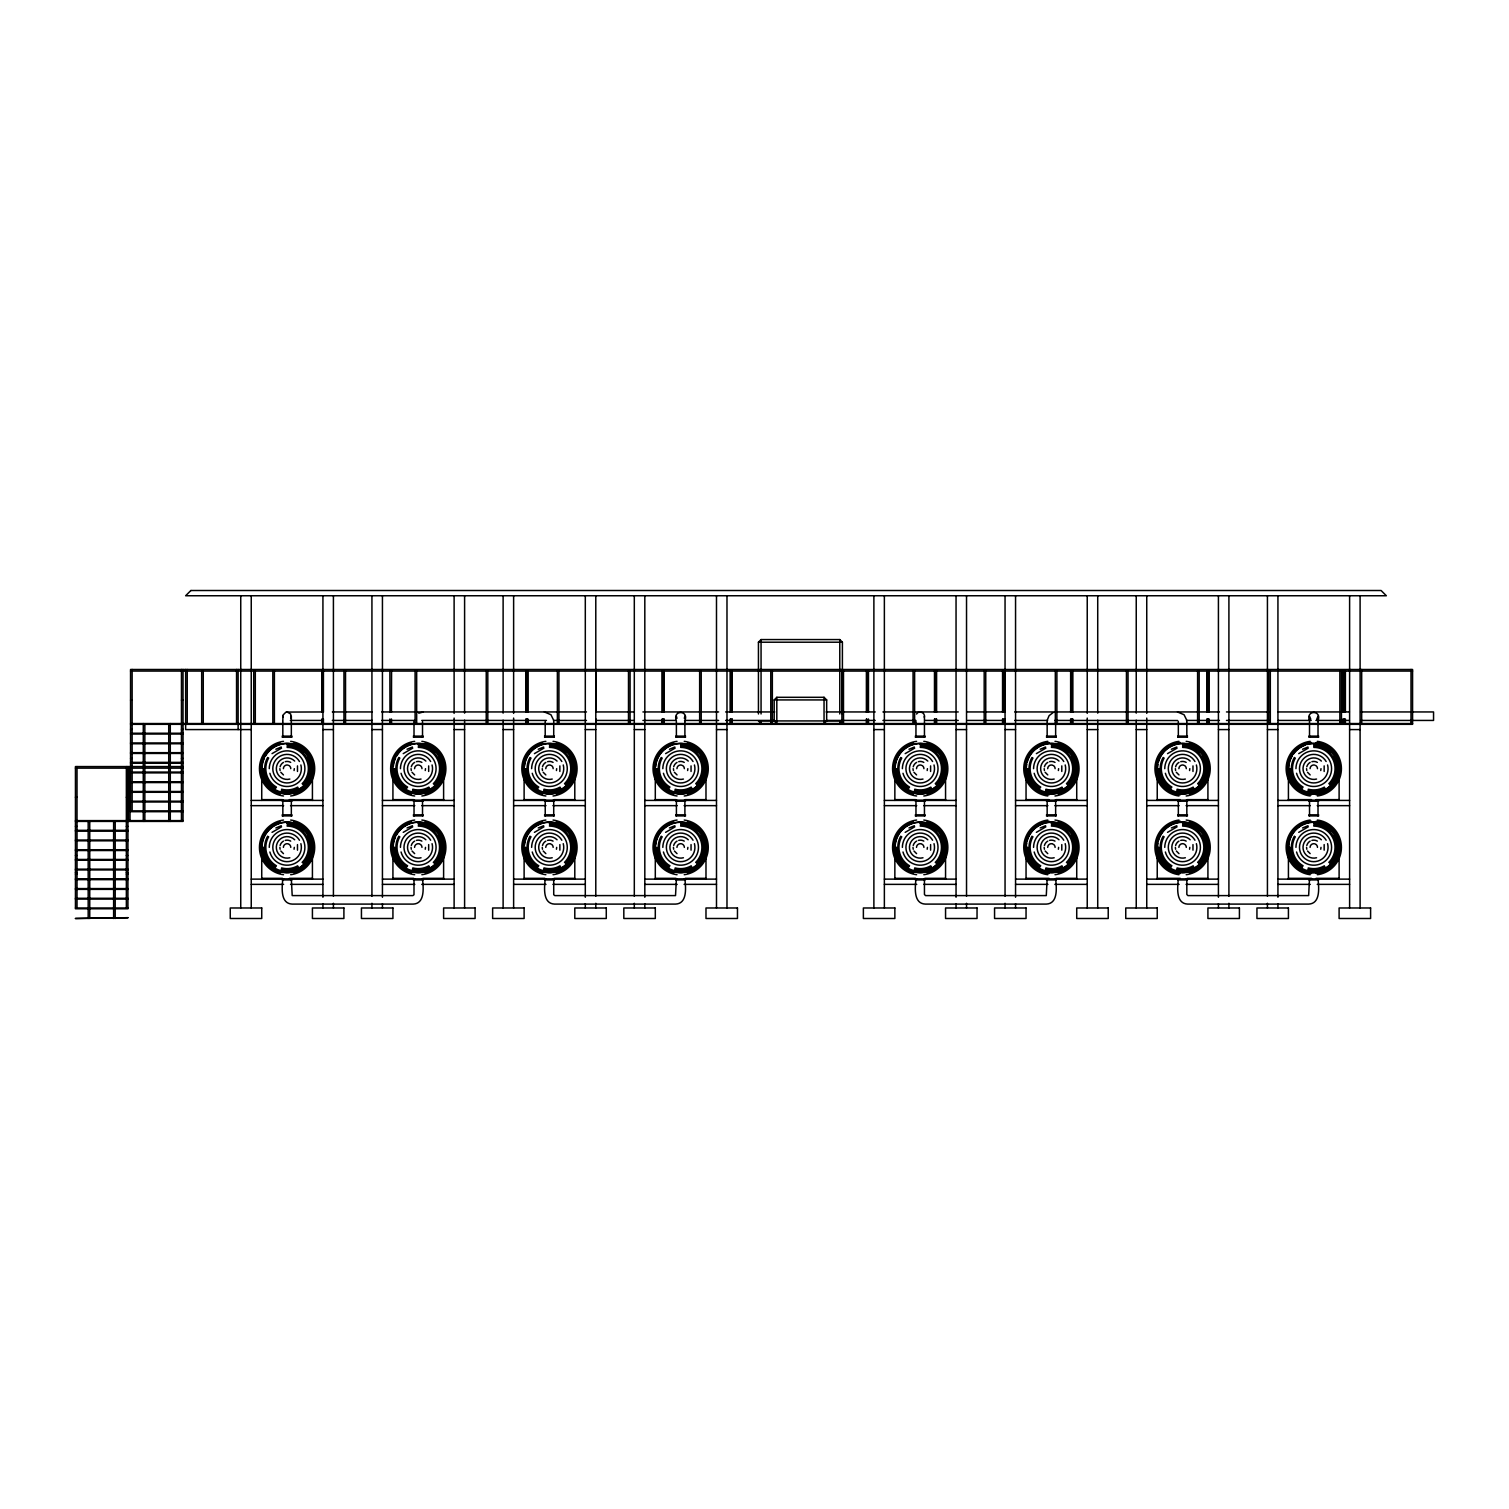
<?xml version="1.0" encoding="UTF-8"?>
<svg xmlns="http://www.w3.org/2000/svg" width="1509" height="1509" viewBox="0 0 1509 1509"><rect width="100%" height="100%" fill="white"/><g stroke="black" fill="none" stroke-linecap="round" stroke-linejoin="round"><path stroke-width="1.5" d="M282.824 720.755L282.975 715.096L285.974 712.078L322.926 711.946M287.087 711.946L290.765 714.059L290.765 718.322M294.066 770.533L294.312 768.666M297.48 771.457L297.48 765.893M294.066 849.246L294.312 847.379M297.48 850.171L297.48 844.587M425.255 770.533L425.5 768.666M428.669 771.457L428.669 765.893M425.255 849.246L425.5 847.379M428.669 850.171L428.669 844.587M556.444 770.533L556.689 768.666M559.858 771.457L559.858 765.893M556.444 849.246L556.689 847.379M559.858 850.171L559.858 844.587M676.39 720.755C672.071 709.796 689.236 709.796 684.897 720.755M684.897 716.19L684.332 718.322M687.632 770.533L687.878 768.666M691.047 771.457L691.047 765.893M687.632 849.246L687.878 847.379M691.047 850.171L691.047 844.587M924.319 717.284C925.753 712.738 918.717 709.815 916.529 714.059M927.186 770.533L927.431 768.666M930.6 771.457L930.6 765.893M927.186 849.246L927.431 847.379M930.6 850.171L930.6 844.587M1058.375 770.533L1058.62 768.666M1061.789 771.457L1061.789 765.893M1058.375 849.246L1058.62 847.379M1061.789 850.171L1061.789 844.587M1189.564 770.533L1189.809 768.666M1192.978 771.457L1192.978 765.893M1189.564 849.246L1189.809 847.379M1192.978 850.171L1192.978 844.587M1309.51 720.755C1305.191 709.796 1322.356 709.796 1318.017 720.755M1318.017 716.19L1316.772 719.189M1320.752 770.533L1320.997 768.666M1324.166 771.457L1324.166 765.893M1320.752 849.246L1320.997 847.379M1324.166 850.171L1324.166 844.587M1047.208 720.208L1049.095 715.662L1052.999 712.663M758.442 713.964L758.442 642.212L761.064 639.571L839.777 639.571L842.399 642.212L842.399 713.964M776.814 697.309L776.814 723.547L774.192 720.925L774.192 699.931L776.814 697.309L824.046 697.309L826.668 699.931L826.668 720.925L824.046 723.547L824.046 697.309M272.035 753.632L281.579 748.124M272.035 832.346L281.579 826.838M403.224 753.632L412.768 748.124M403.224 832.346L412.768 826.838M534.412 753.632L543.957 748.124M534.412 832.346L543.957 826.838M665.601 753.632L675.145 748.124M665.601 832.346L675.145 826.838M905.174 753.632L914.699 748.124M905.174 832.346L914.699 826.838M1036.362 753.632L1045.888 748.124M1036.362 832.346L1045.888 826.838M1167.532 753.632L1177.077 748.124M1167.532 832.346L1177.077 826.838M1298.721 753.632L1308.265 748.124M1298.721 832.346L1308.265 826.838M396.301 860.055L396.565 859.923A25.068 25.068 0 0 0 434.385 866.6A25.068 25.068 0 0 0 434.385 828.177A25.068 25.068 0 0 0 396.546 834.835M1291.817 860.055L1292.062 859.923A25.068 25.068 0 0 1 1303.172 824.65A25.068 25.068 0 0 1 1337.332 838.815M418.766 713.21L423.369 711.946M275.864 749.256L281.278 747.012M407.053 749.256L412.466 747.012M275.864 827.969L281.278 825.725M538.241 749.256L543.655 747.012M407.053 827.969L412.466 825.725M669.43 749.256L674.844 747.012M538.241 827.969L543.655 825.725M669.43 827.969L674.844 825.725M909.003 749.256L914.397 747.012M1040.191 749.256L1045.586 747.012M909.003 827.969L914.397 825.725M1171.38 749.256L1176.775 747.012M1040.191 827.969L1045.586 825.725M1302.569 749.256L1307.963 747.012M1171.38 827.969L1176.775 825.725M1302.569 827.969L1307.963 825.725M758.442 642.212L842.399 642.212M130.547 671.071L1412.575 671.071M130.547 700.195L132.132 700.195M181.457 700.195L183.023 700.195M774.192 699.931L826.668 699.931M332.338 711.946L372.327 711.946M381.739 711.946L586.454 711.946M595.866 711.946L633.516 711.946M642.928 711.946L718.624 711.946M725.622 711.946L774.721 711.946M826.14 711.946L875.22 711.946M882.935 711.946L958.234 711.946M967.646 711.946L1005.296 711.946M1014.708 711.946L1219.423 711.946M1226.477 711.946L1268.843 711.946M1278.255 711.946L1349.404 711.946M1360.609 711.946L1433.55 711.946L1433.55 720.434L1360.609 720.434M290.313 720.434L322.926 720.434M332.338 720.434L372.327 720.434M381.739 720.434L414.692 720.434M421.747 720.434L546.447 720.434M553.52 720.434L586.454 720.434M595.866 720.434L633.516 720.434M642.928 720.434L675.881 720.434M684.539 720.434L718.624 720.434M725.622 720.434L774.721 720.434M826.14 720.434L875.22 720.434M882.935 720.434L915.888 720.434M925.3 720.434L958.234 720.434M967.646 720.434L1005.296 720.434M1014.708 720.434L1047.642 720.434M1054.716 720.434L1177.718 720.529M1186.47 720.434L1219.423 720.434M1226.477 720.434L1268.843 720.434M1278.255 720.434L1311.189 720.434M1315.905 720.434L1349.404 720.434M130.547 723.547L1412.575 723.547M130.547 724.32L1412.575 724.32L1412.575 669.487L130.547 669.487L130.547 811.691L183.023 811.691M130.547 729.319L132.132 729.319M181.457 729.319L183.023 729.319M251.248 729.583L185.645 729.583L185.645 669.487M322.926 729.583L333.414 729.583M371.931 729.583L382.437 729.583M454.115 729.583L464.602 729.583M503.119 729.583L513.626 729.583M585.303 729.583L595.791 729.583M634.308 729.583L644.815 729.583M716.492 729.583L726.98 729.583M873.881 729.583L884.368 729.583M956.046 729.583L966.533 729.583M1005.051 729.583L1015.557 729.583M1087.235 729.583L1097.722 729.583M1136.239 729.583L1146.746 729.583M1218.423 729.583L1228.911 729.583M1267.428 729.583L1277.934 729.583M1349.612 729.583L1360.099 729.583M130.547 733.242L183.023 733.242M130.547 734.034L183.023 734.034M282.164 736.128L291.992 736.128M413.353 736.128L423.18 736.128M544.542 736.128L554.369 736.128M675.73 736.128L685.558 736.128M915.303 736.128L925.111 736.128M1046.473 736.128L1056.3 736.128M1177.661 736.128L1187.489 736.128M1308.85 736.128L1318.677 736.128M282.164 737.184L291.992 737.184M413.353 737.184L423.18 737.184M544.542 737.184L554.369 737.184M675.73 737.184L685.558 737.184M915.303 737.184L925.111 737.184M1046.473 737.184L1056.3 737.184M1177.661 737.184L1187.489 737.184M1308.85 737.184L1318.677 737.184M130.547 742.956L183.023 742.956M130.547 743.748L183.023 743.748M130.547 752.67L183.023 752.67M130.547 753.444L183.023 753.444M130.547 758.442L132.132 758.442M181.457 758.442L183.023 758.442M130.547 762.366L183.023 762.366M130.547 763.158L183.023 763.158M183.023 766.572L75.45 766.572L75.45 908.776L127.925 908.776L127.925 766.572M75.45 768.138L183.023 768.138M130.547 772.08L183.023 772.08M130.547 772.872L183.023 772.872M130.547 781.794L183.023 781.794M130.547 782.567L183.023 782.567M130.547 791.489L183.023 791.489M130.547 792.282L183.023 792.282M75.45 797.261L77.016 797.261M126.36 797.261L127.925 797.261M261.736 799.638L282.466 799.638M289.388 799.638L312.42 799.638M392.925 799.638L413.655 799.638M422.878 799.638L443.608 799.638M524.113 799.638L544.843 799.638M554.067 799.638L574.797 799.638M655.302 799.638L676.032 799.638M685.256 799.638L705.986 799.638M894.856 799.638L915.605 799.638M924.81 799.638L945.558 799.638M1026.045 799.638L1049.095 799.638M1055.998 799.638L1076.728 799.638M1157.233 799.638L1180.283 799.638M1187.187 799.638L1207.917 799.638M1288.422 799.638L1311.472 799.638M1316.074 799.638L1339.105 799.638M282.164 800.147L291.992 800.147M413.353 800.147L423.18 800.147M544.542 800.147L554.369 800.147M675.73 800.147L685.558 800.147M915.303 800.147L925.111 800.147M1046.473 800.147L1056.3 800.147M1177.661 800.147L1187.489 800.147M1308.85 800.147L1318.677 800.147M251.248 800.411L283.617 800.411M289.388 800.411L322.926 800.411M382.437 800.411L414.805 800.411M421.728 800.411L454.115 800.411M513.626 800.411L545.994 800.411M552.916 800.411L585.303 800.411M644.815 800.411L677.183 800.411M684.105 800.411L716.492 800.411M884.368 800.411L916.736 800.411M923.678 800.411L956.046 800.411M1015.557 800.411L1049.095 800.411M1054.866 800.411L1087.235 800.411M1146.746 800.411L1180.283 800.411M1186.055 800.411L1218.423 800.411M1277.934 800.411L1311.472 800.411M1316.074 800.411L1349.612 800.411M130.547 801.204L183.023 801.204M282.164 801.204L291.992 801.204M413.353 801.204L423.18 801.204M544.542 801.204L554.369 801.204M675.73 801.204L685.558 801.204M915.303 801.204L925.111 801.204M1046.473 801.204L1056.3 801.204M1177.661 801.204L1187.489 801.204M1308.85 801.204L1318.677 801.204M130.547 801.996L183.023 801.996M251.248 805.655L283.617 805.655M290.558 805.655L322.926 805.655M382.437 805.655L414.805 805.655M421.728 805.655L454.115 805.655M513.626 805.655L545.994 805.655M552.916 805.655L585.303 805.655M644.815 805.655L677.183 805.655M684.105 805.655L716.492 805.655M884.368 805.655L916.736 805.655M923.678 805.655L956.046 805.655M1015.557 805.655L1047.925 805.655M1054.866 805.655L1087.235 805.655M1146.746 805.655L1179.114 805.655M1186.055 805.655L1218.423 805.655M1277.934 805.655L1310.302 805.655M1317.244 805.655L1349.612 805.655M130.547 810.918L183.023 810.918M282.164 814.841L291.992 814.841M413.353 814.841L423.18 814.841M544.542 814.841L554.369 814.841M675.73 814.841L685.558 814.841M915.303 814.841L925.111 814.841M1046.473 814.841L1056.3 814.841M1177.661 814.841L1187.489 814.841M1308.85 814.841L1318.677 814.841M282.164 815.897L291.992 815.897M413.353 815.897L423.18 815.897M544.542 815.897L554.369 815.897M675.73 815.897L685.558 815.897M915.303 815.897L925.111 815.897M1046.473 815.897L1056.3 815.897M1177.661 815.897L1187.489 815.897M1308.85 815.897L1318.677 815.897M75.45 820.613L183.023 820.613M75.45 821.405L183.023 821.405L183.023 669.487M75.45 826.385L77.016 826.385M126.36 826.385L127.925 826.385M75.45 830.327L127.925 830.327M75.45 831.119L127.925 831.119M75.45 840.041L127.925 840.041M75.45 840.815L127.925 840.815M75.45 849.737L127.925 849.737M75.45 850.529L127.925 850.529M75.45 855.509L77.016 855.509M126.36 855.509L127.925 855.509M75.45 859.451L127.925 859.451M75.45 860.243L127.925 860.243M75.45 869.165L127.925 869.165M75.45 869.938L127.925 869.938M75.45 872.523L77.016 872.523M126.36 872.523L127.925 872.523M75.45 874.088L77.016 874.088M126.36 874.088L127.925 874.088M261.736 878.332L282.466 878.332M289.388 878.332L312.42 878.332M392.925 878.332L413.655 878.332M422.878 878.332L443.608 878.332M524.113 878.332L544.843 878.332M554.067 878.332L574.797 878.332M655.302 878.332L676.032 878.332M685.256 878.332L705.986 878.332M894.856 878.332L915.605 878.332M924.81 878.332L945.558 878.332M1026.045 878.332L1049.095 878.332M1055.998 878.332L1076.728 878.332M1157.233 878.332L1180.283 878.332M1187.187 878.332L1207.917 878.332M1288.422 878.332L1311.472 878.332M1316.074 878.332L1339.105 878.332M75.45 878.86L127.925 878.86M282.164 878.86L291.992 878.86M413.353 878.86L423.18 878.86M544.542 878.86L554.369 878.86M675.73 878.86L685.558 878.86M915.303 878.86L925.111 878.86M1046.473 878.86L1056.3 878.86M1177.661 878.86L1187.489 878.86M1308.85 878.86L1318.677 878.86M251.248 879.125L283.617 879.125M289.388 879.125L322.926 879.125M382.437 879.125L414.805 879.125M421.728 879.125L454.115 879.125M513.626 879.125L545.994 879.125M552.916 879.125L585.303 879.125M644.815 879.125L677.183 879.125M684.105 879.125L716.492 879.125M884.368 879.125L916.736 879.125M923.678 879.125L956.046 879.125M1015.557 879.125L1049.095 879.125M1054.866 879.125L1087.235 879.125M1146.746 879.125L1180.283 879.125M1186.055 879.125L1218.423 879.125M1277.934 879.125L1311.472 879.125M1316.074 879.125L1349.612 879.125M75.45 879.653L127.925 879.653M282.164 879.917L291.992 879.917M413.353 879.917L423.18 879.917M544.542 879.917L554.369 879.917M675.73 879.917L685.558 879.917M915.303 879.917L925.111 879.917M1046.473 879.917L1056.3 879.917M1177.661 879.917L1187.489 879.917M1308.85 879.917L1318.677 879.917M251.248 884.368L283.617 884.368M290.558 884.368L322.926 884.368M382.437 884.368L414.805 884.368M421.728 884.368L454.115 884.368M513.626 884.368L545.994 884.368M552.916 884.368L585.303 884.368M644.815 884.368L677.183 884.368M684.105 884.368L716.492 884.368M884.368 884.368L916.736 884.368M923.678 884.368L956.046 884.368M1015.557 884.368L1047.925 884.368M1054.866 884.368L1087.235 884.368M1146.746 884.368L1179.114 884.368M1186.055 884.368L1218.423 884.368M1277.934 884.368L1310.302 884.368M1317.244 884.368L1349.612 884.368M75.45 888.575L127.925 888.575M75.45 889.367L127.925 889.367M75.45 898.289L127.925 898.289M75.45 899.062L127.925 899.062M75.45 907.984L127.925 907.984M1177.473 711.946L1184.056 714.719L1186.753 720.208M544.353 711.946L550.936 714.719L553.633 720.208M1320.507 743.56L1326.769 746.144M1189.318 743.56L1195.581 746.144M1320.507 822.273L1326.769 824.857M1058.13 743.56L1064.392 746.144M1189.318 822.273L1195.581 824.857M926.941 743.56L933.203 746.144M1058.13 822.273L1064.392 824.857M926.941 822.273L933.203 824.857M687.368 743.56L693.65 746.144M556.18 743.56L562.461 746.144M687.368 822.273L693.65 824.857M424.991 743.56L431.272 746.144M556.18 822.273L562.461 824.857M293.802 743.56L300.084 746.144M424.991 822.273L431.272 824.857M293.802 822.273L300.084 824.857M1310.152 774.928L1307.511 772.287M1310.152 853.641L1307.511 851.001M1178.963 774.928L1176.322 772.287M1178.963 853.641L1176.322 851.001M1047.774 774.928L1045.133 772.287M1047.774 853.641L1045.133 851.001M916.585 774.928L913.945 772.287M916.585 853.641L913.945 851.001M677.032 774.928L674.391 772.287M677.032 853.641L674.391 851.001M545.843 774.928L543.202 772.287M545.843 853.641L543.202 851.001M414.654 774.928L412.014 772.287M414.654 853.641L412.014 851.001M283.466 774.928L280.825 772.287M283.466 853.641L280.825 851.001M1310.755 719.189L1309.51 716.19M1336.295 755.669L1339.766 768.666M1336.295 834.383L1339.766 847.379M1205.106 755.669L1208.577 768.666M1205.106 834.383L1208.577 847.379M1073.918 755.669L1077.388 768.666M1073.918 834.383L1077.388 847.379M942.729 755.669L946.2 768.666M942.729 834.383L946.2 847.379M703.156 755.669L706.646 768.666M676.956 718.322L676.39 716.19M571.968 755.669L575.457 768.666M440.779 755.669L444.268 768.666M440.779 834.383L444.268 847.379M309.59 755.669L313.08 768.666M309.59 834.383L313.08 847.379M1306.549 768.666L1306.794 770.533M1306.549 847.379L1306.794 849.246M1175.36 768.666L1175.605 770.533M1175.36 847.379L1175.605 849.246M1044.171 768.666L1044.417 770.533M1044.171 847.379L1044.417 849.246M912.983 768.666L913.228 770.533M912.983 847.379L913.228 849.246M706.646 847.379L703.156 834.383A25.993 25.993 0 0 0 700.553 830.667M673.41 768.666L673.674 770.533M673.41 847.379L673.674 849.246M575.457 847.379L571.968 834.383A25.993 25.993 0 0 0 569.365 830.667M542.24 768.666L542.486 770.533M542.24 847.379L542.486 849.246M411.052 768.666L411.297 770.533M411.052 847.379L411.297 849.246M282.824 716.19L282.975 717.284M279.863 768.666L280.108 770.533M279.863 847.379L280.108 849.246M1411.009 669.487L1411.009 723.547M1361.684 669.487L1361.684 723.547M1360.099 595.753L1360.099 907.984M1349.612 595.753L1349.612 907.984M1345.387 671.071L1345.387 712.135M1345.387 718.982L1345.387 723.547M1344.5 671.071L1344.5 712.135M1344.5 718.982L1344.5 723.547M1343.802 671.071L1343.802 712.135M1343.802 718.982L1343.802 723.547M1342.935 671.071L1342.935 712.135M1342.935 718.982L1342.935 723.547M1341.444 671.071L1341.444 723.547M1339.86 671.071L1339.86 723.547M1339.105 777.663L1339.105 800.411M1339.105 856.376L1339.105 879.125M1318.017 721.434L1318.017 737.184M1318.017 800.147L1318.017 815.897M1318.017 878.86C1318.734 886.651 1320.979 903.608 1308.661 904.098L1187.696 904.098C1175.36 903.608 1177.605 886.651 1178.34 878.86M1309.51 721.434L1309.51 737.184M1309.529 800.147L1309.529 815.897M1309.51 878.86L1308.643 895.591L1187.96 895.61L1186.829 894.479L1186.829 878.86M1288.422 775.456L1288.422 800.411M1288.422 856.376L1288.422 879.125M1277.934 595.753L1277.934 897.251M1277.934 903.702L1277.934 907.984M1270.314 671.071L1270.314 723.547M1268.729 671.071L1268.729 723.547M1267.428 595.753L1267.428 896.252M1267.428 903.287L1267.428 907.984M1228.911 595.753L1228.911 896.252M1228.911 903.287L1228.911 907.984M1218.423 595.753L1218.423 897.251M1218.423 903.702L1218.423 907.984M1209.124 671.071L1209.124 712.135M1209.124 718.982L1209.124 723.547M1208.351 671.071L1208.351 712.135M1208.351 718.982L1208.351 723.547M1207.917 777.663L1207.917 800.411M1207.917 856.376L1207.917 879.125M1207.54 671.071L1207.54 712.135M1207.54 718.982L1207.54 723.547M1206.785 671.071L1206.785 712.135M1206.785 718.982L1206.785 723.547M1199.165 671.071L1199.165 723.547M1197.599 671.071L1197.599 723.547M1186.829 721.302L1186.829 737.184M1186.829 800.147L1186.829 815.897M1178.34 721.585L1178.34 737.184M1178.34 800.147L1178.34 815.897M1157.233 775.456L1157.233 800.411M1157.233 854.169L1157.233 879.125M1146.746 595.753L1146.746 713.38M1146.746 718.077L1146.746 907.984M1136.239 595.753L1136.239 713.135M1136.239 720.189L1136.239 907.984M1128.034 671.071L1128.034 723.547M1126.45 671.071L1126.45 723.547M1097.722 595.753L1097.722 713.135M1097.722 720.189L1097.722 907.984M1087.235 595.753L1087.235 713.38M1087.235 718.077L1087.235 907.984M1076.728 775.456L1076.728 800.411M1076.728 854.169L1076.728 879.125M1072.861 671.071L1072.861 712.135M1072.861 718.982L1072.861 723.547M1072.201 671.071L1072.201 712.135M1072.201 718.982L1072.201 723.547M1071.296 671.071L1071.296 712.135M1071.296 718.982L1071.296 723.547M1070.636 671.071L1070.636 712.135M1070.636 718.982L1070.636 723.547M1056.904 671.071L1056.904 723.547M1055.64 721.585L1055.64 737.184M1055.64 800.147L1055.64 815.897M1055.64 878.86C1056.375 886.651 1058.601 903.608 1046.284 904.098L925.319 904.098C912.983 903.608 915.227 886.651 915.963 878.86M1055.319 671.071L1055.319 723.547M1047.152 721.302L1047.152 737.184M1047.152 800.147L1047.152 815.897M1047.152 878.86L1046.284 895.591L925.583 895.61L924.451 894.479L924.451 878.86M1026.045 775.456L1026.045 800.411M1026.045 854.169L1026.045 879.125M1015.557 595.753L1015.557 897.251M1015.557 903.702L1015.557 907.984M1005.051 595.753L1005.051 896.252M1005.051 903.287L1005.051 907.984M1004.73 671.071L1004.73 712.135M1004.73 718.982L1004.73 723.547M1004.126 671.071L1004.126 712.135M1004.126 718.982L1004.126 723.547M1003.164 671.071L1003.164 712.135M1003.164 718.982L1003.164 723.547M1002.561 671.071L1002.561 712.135M1002.561 718.982L1002.561 723.547M985.754 671.071L985.754 723.547M984.189 671.071L984.189 723.547M966.533 595.753L966.533 896.252M966.533 903.287L966.533 907.984M956.046 595.753L956.046 897.251M956.046 903.702L956.046 907.984M945.558 775.456L945.558 800.411M945.558 854.169L945.558 879.125M936.599 671.071L936.599 712.135M936.599 718.982L936.599 723.547M936.052 671.071L936.052 712.135M936.052 718.982L936.052 723.547M935.033 671.071L935.033 712.135M935.033 718.982L935.033 723.547M934.486 671.071L934.486 712.135M934.486 718.982L934.486 723.547M924.451 716.19L924.451 720.755M924.451 721.434L924.451 737.184M924.451 800.147L924.451 815.897M915.963 721.434L915.944 737.184M915.963 800.147L915.963 815.897M914.624 671.071L914.624 723.547M913.058 671.071L913.058 723.547M894.856 775.456L894.856 800.411M894.856 854.169L894.856 879.125M884.368 595.753L884.368 907.984M873.881 595.753L873.881 907.984M868.467 671.071L868.467 712.135M868.467 718.982L868.467 723.547M866.902 671.071L866.902 712.135M866.902 718.982L866.902 723.547M866.392 671.071L866.392 712.135M866.392 718.982L866.392 723.547M843.493 671.071L843.493 723.547M841.909 671.071L841.909 723.547M839.777 639.571L839.777 713.964M839.777 720.925L839.777 723.547L842.399 720.925L758.442 720.925L761.064 723.547L761.064 720.925M772.344 671.071L772.344 723.547M770.778 671.071L770.778 723.547M761.064 639.571L761.064 713.964M732.205 671.071L732.205 712.135M732.205 718.982L732.205 723.547M731.827 671.071L731.827 712.135M731.827 718.982L731.827 723.547M730.639 671.071L730.639 712.135M730.639 718.982L730.639 723.547M730.243 671.071L730.243 712.135M730.243 718.982L730.243 723.547M726.98 595.753L726.98 907.984M716.492 595.753L716.492 907.984M705.986 775.456L705.986 800.411M705.986 854.169L705.986 879.125M701.213 671.071L701.213 723.547M699.648 671.071L699.648 723.547M684.897 721.434L684.897 737.184M684.897 800.147L684.897 815.897M684.897 878.86C685.614 886.651 687.859 903.608 675.542 904.098L554.558 904.098C542.24 903.608 544.485 886.651 545.202 878.86M676.39 721.434L676.39 737.184M676.409 800.147L676.409 815.897M676.39 878.86L675.523 895.591L554.84 895.61L553.728 894.743L553.709 878.86M664.073 671.071L664.073 712.135M664.073 718.982L664.073 723.547M663.753 671.071L663.753 712.135M663.753 718.982L663.753 723.547M662.508 671.071L662.508 712.135M662.508 718.982L662.508 723.547M662.168 671.071L662.168 712.135M662.168 718.982L662.168 723.547M655.302 775.456L655.302 800.411M655.302 854.169L655.302 879.125M644.815 595.753L644.815 897.251M644.815 903.702L644.815 907.984M634.308 595.753L634.308 896.252M634.308 903.287L634.308 907.984M630.083 671.071L630.083 723.547M628.498 671.071L628.498 723.547M595.942 671.071L595.942 712.135M595.942 718.982L595.942 723.547M595.791 595.753L595.791 896.252M595.791 903.287L595.791 907.984M585.303 595.753L585.303 897.251M585.303 903.702L585.303 907.984M574.797 775.456L574.797 800.411M574.797 854.169L574.797 879.125M558.934 671.071L558.934 723.547M557.368 671.071L557.368 723.547M553.709 721.302L553.709 737.184M553.709 800.147L553.709 815.897M545.202 721.585L545.202 737.184M545.221 800.147L545.221 815.897M527.81 671.071L527.81 712.135M527.81 718.982L527.81 723.547M527.603 671.071L527.603 712.135M527.603 718.982L527.603 723.547M526.245 671.071L526.245 712.135M526.245 718.982L526.245 723.547M526.019 671.071L526.019 712.135M526.019 718.982L526.019 723.547M524.113 775.456L524.113 800.411M524.113 854.169L524.113 879.125M513.626 595.753L513.626 713.38M513.626 718.077L513.626 907.984M503.119 595.753L503.119 713.135M503.119 720.189L503.119 907.984M487.803 671.071L487.803 723.547M486.238 671.071L486.238 723.547M464.602 595.753L464.602 713.135M464.602 720.189L464.602 907.984M454.115 595.753L454.115 713.38M454.115 718.077L454.115 907.984M443.608 775.456L443.608 800.411M443.608 854.169L443.608 879.125M422.52 721.585L422.52 737.184M422.52 800.147L422.52 815.897M422.52 878.86C423.237 886.651 425.481 903.608 413.164 904.098L292.18 904.098C279.863 903.608 282.108 886.651 282.824 878.86M416.673 671.071L416.673 723.547M415.088 671.071L415.088 723.547M414.013 721.302L414.013 737.184M414.032 800.147L414.032 815.897M414.013 878.86L413.994 894.743L412.881 895.61L292.199 895.591L291.331 878.86M392.925 775.456L392.925 800.411M392.925 854.169L392.925 879.125M391.567 671.071L391.453 712.135M391.453 718.982L391.567 723.547M389.869 671.071L389.982 712.135M389.869 718.982L389.982 723.547M382.437 595.753L382.437 897.251M382.437 903.702L382.437 907.984M371.931 595.753L371.931 896.252M371.931 903.287L371.931 907.984M345.523 671.071L345.523 723.547M343.958 671.071L343.958 723.547M333.414 595.753L333.414 896.252M333.414 903.287L333.414 907.984M323.435 671.071L323.435 712.135M323.435 718.982L323.435 723.547M322.926 595.753L322.926 897.251M322.926 903.702L322.926 907.984M312.42 775.456L312.42 800.411M312.42 854.169L312.42 879.125M291.331 716.19L291.331 720.755M291.331 721.434L291.331 737.184M291.331 800.147L291.331 815.897M282.824 721.434L282.824 737.184M282.843 800.147L282.843 815.897M274.393 671.071L274.393 723.547M272.827 671.071L272.827 723.547M261.736 775.456L261.736 800.411M261.736 854.169L261.736 879.125M255.304 671.071L255.304 723.547M253.719 671.071L253.719 723.547M251.248 595.753L251.248 907.984M240.742 595.753L240.742 907.984M238.12 669.487L238.12 729.583M236.555 669.487L236.555 723.547M203.262 671.071L203.262 723.547M201.678 671.071L201.678 723.547M187.229 669.487L187.229 723.547M181.457 669.487L181.457 820.613M170.291 723.547L170.291 821.405M168.725 724.32L168.725 821.405M144.845 724.32L144.845 821.405M143.28 723.547L143.28 821.405M132.132 669.487L132.132 810.918M130.019 768.138L130.019 820.613M128.454 768.138L128.454 820.613M126.36 766.572L126.36 907.984M115.193 821.405L115.193 918.491M113.628 821.405L113.628 918.491M89.748 821.405L89.748 918.491M88.182 821.405L88.182 918.491M77.016 766.572L77.016 907.984M926.998 822.047A26.238 26.238 0 0 1 926.998 872.73M913.417 872.73A26.238 26.238 0 0 1 913.417 822.047M923.81 820.047A27.558 27.558 0 0 1 923.81 874.711M916.604 874.711A27.558 27.558 0 0 1 916.604 820.047M942.936 836.778A25.068 25.068 0 0 1 942.936 857.98M941.918 859.923A25.068 25.068 0 0 1 904.08 866.6A25.068 25.068 0 0 1 904.08 828.177A25.068 25.068 0 0 1 941.918 834.835M920.207 823.292A24.106 24.106 0 0 1 944.294 847.379A24.106 24.106 0 0 1 920.207 871.485A24.106 24.106 0 0 1 896.101 847.379M940.786 835.496A23.767 23.767 0 0 1 914.058 870.335M908.324 867.977A23.767 23.767 0 0 1 896.44 847.379M920.207 823.612A23.767 23.767 0 0 1 937.014 830.572M920.207 824.97A22.409 22.409 0 0 1 936.052 863.223M931.411 866.788A22.409 22.409 0 0 1 914.397 869.033M909.003 866.788A22.409 22.409 0 0 1 900.798 836.175M920.207 826.102A21.277 21.277 0 0 1 935.24 862.412M930.846 865.808A21.277 21.277 0 0 1 914.699 867.92M909.569 865.808A21.277 21.277 0 0 1 901.778 836.74M902.382 847.379A17.825 17.825 0 0 1 927.733 831.233A17.825 17.825 0 0 1 931.657 861.035A17.825 17.825 0 0 1 902.986 852M934.014 843.682A14.298 14.298 0 0 1 917.717 861.45A14.298 14.298 0 0 1 908.493 839.193A14.298 14.298 0 0 1 932.581 840.23M922.999 857.772A10.752 10.752 0 0 1 909.814 844.587A10.752 10.752 0 0 1 927.809 839.777M913.228 845.512A7.224 7.224 0 0 1 916.585 841.117M918.34 840.4A7.224 7.224 0 0 1 923.81 841.117M916.51 847.379A3.697 3.697 0 0 1 921.169 843.814M922.056 844.191A3.697 3.697 0 0 1 923.904 847.379M926.998 743.333A26.238 26.238 0 0 1 926.998 794.017M913.417 794.017A26.238 26.238 0 0 1 913.417 743.333M923.81 741.334A27.558 27.558 0 0 1 923.81 795.997M916.604 795.997A27.558 27.558 0 0 1 916.604 741.334M942.936 758.065A25.068 25.068 0 0 1 918.755 793.696A25.068 25.068 0 0 1 898.855 755.5A25.068 25.068 0 0 1 941.918 756.122M920.207 744.578A24.106 24.106 0 0 1 944.294 768.666A24.106 24.106 0 0 1 920.207 792.772A24.106 24.106 0 0 1 896.101 768.666M940.786 756.782A23.767 23.767 0 0 1 914.058 791.621M908.324 789.264A23.767 23.767 0 0 1 896.44 768.666M920.207 744.899A23.767 23.767 0 0 1 937.014 751.859M920.207 746.257A22.409 22.409 0 0 1 936.052 784.51M931.411 788.075A22.409 22.409 0 0 1 914.397 790.32M909.003 788.075A22.409 22.409 0 0 1 900.798 757.461M920.207 747.389A21.277 21.277 0 0 1 935.24 783.718M930.846 787.094A21.277 21.277 0 0 1 914.699 789.207M909.569 787.094A21.277 21.277 0 0 1 901.778 758.027M902.382 768.666A17.825 17.825 0 0 1 927.733 752.519A17.825 17.825 0 0 1 931.657 782.322A17.825 17.825 0 0 1 902.986 773.287M934.014 764.969A14.298 14.298 0 0 1 917.717 782.737A14.298 14.298 0 0 1 908.493 760.479A14.298 14.298 0 0 1 932.581 761.517M922.999 779.059A10.752 10.752 0 0 1 909.814 765.893A10.752 10.752 0 0 1 927.809 761.064M913.228 766.798A7.224 7.224 0 0 1 916.585 762.403M918.34 761.687A7.224 7.224 0 0 1 923.81 762.403M916.51 768.666A3.697 3.697 0 0 1 921.169 765.101M922.056 765.478A3.697 3.697 0 0 1 923.904 768.666M1058.186 822.047A26.238 26.238 0 0 1 1058.186 872.73M1049.113 873.522A26.238 26.238 0 0 1 1025.158 847.379A26.238 26.238 0 0 1 1049.113 821.236M1054.998 820.047A27.558 27.558 0 0 1 1054.998 874.711M1047.793 874.711A27.558 27.558 0 0 1 1047.793 820.047M1027.176 840.89A25.068 25.068 0 0 1 1065.769 826.838A25.068 25.068 0 0 1 1065.769 867.92A25.068 25.068 0 0 1 1027.176 853.868M1026.705 851.736A25.068 25.068 0 0 1 1026.705 843.022M1051.396 823.292A24.106 24.106 0 0 1 1075.483 847.379A24.106 24.106 0 0 1 1051.396 871.485A24.106 24.106 0 0 1 1027.289 847.379M1071.975 835.496A23.767 23.767 0 0 1 1045.247 870.335M1039.512 867.977A23.767 23.767 0 0 1 1027.629 847.379M1051.396 823.612A23.767 23.767 0 0 1 1068.202 830.572M1051.396 824.97A22.409 22.409 0 0 1 1067.24 863.223M1062.6 866.788A22.409 22.409 0 0 1 1045.586 869.033M1040.191 866.788A22.409 22.409 0 0 1 1031.986 836.175M1051.396 826.102A21.277 21.277 0 0 1 1066.429 862.412M1062.034 865.808A21.277 21.277 0 0 1 1045.888 867.92M1040.757 865.808A21.277 21.277 0 0 1 1032.967 836.74M1033.571 847.379A17.825 17.825 0 0 1 1058.922 831.233A17.825 17.825 0 0 1 1062.845 861.035A17.825 17.825 0 0 1 1034.174 852M1065.203 843.682A14.298 14.298 0 0 1 1048.906 861.45A14.298 14.298 0 0 1 1039.682 839.193A14.298 14.298 0 0 1 1063.77 840.23M1054.187 857.772A10.752 10.752 0 0 1 1041.003 844.587A10.752 10.752 0 0 1 1058.997 839.777M1044.417 845.512A7.224 7.224 0 0 1 1047.774 841.117M1049.528 840.4A7.224 7.224 0 0 1 1054.998 841.117M1047.699 847.379A3.697 3.697 0 0 1 1052.358 843.814M1053.244 844.191A3.697 3.697 0 0 1 1055.093 847.379M1058.186 743.333A26.238 26.238 0 0 1 1058.186 794.017M1049.113 794.809A26.238 26.238 0 0 1 1025.158 768.666A26.238 26.238 0 0 1 1049.113 742.522M1054.998 741.334A27.558 27.558 0 0 1 1054.998 795.997M1047.793 795.997A27.558 27.558 0 0 1 1047.793 741.334M1074.125 758.065A25.068 25.068 0 0 1 1059.978 792.225A25.068 25.068 0 0 1 1027.176 775.154M1026.705 773.023A25.068 25.068 0 0 1 1026.705 764.308M1027.176 762.177A25.068 25.068 0 0 1 1073.106 756.122M1051.396 744.578A24.106 24.106 0 0 1 1075.483 768.666A24.106 24.106 0 0 1 1051.396 792.772A24.106 24.106 0 0 1 1027.289 768.666M1071.975 756.782A23.767 23.767 0 0 1 1045.247 791.621M1039.512 789.264A23.767 23.767 0 0 1 1027.629 768.666M1051.396 744.899A23.767 23.767 0 0 1 1068.202 751.859M1051.396 746.257A22.409 22.409 0 0 1 1067.24 784.51M1062.6 788.075A22.409 22.409 0 0 1 1045.586 790.32M1040.191 788.075A22.409 22.409 0 0 1 1031.986 757.461M1051.396 747.389A21.277 21.277 0 0 1 1066.429 783.718M1062.034 787.094A21.277 21.277 0 0 1 1045.888 789.207M1040.757 787.094A21.277 21.277 0 0 1 1032.967 758.027M1033.571 768.666A17.825 17.825 0 0 1 1058.922 752.519A17.825 17.825 0 0 1 1062.845 782.322A17.825 17.825 0 0 1 1034.174 773.287M1065.203 764.969A14.298 14.298 0 0 1 1048.906 782.737A14.298 14.298 0 0 1 1039.682 760.479A14.298 14.298 0 0 1 1063.77 761.517M1054.187 779.059A10.752 10.752 0 0 1 1041.003 765.893A10.752 10.752 0 0 1 1058.997 761.064M1044.417 766.798A7.224 7.224 0 0 1 1047.774 762.403M1049.528 761.687A7.224 7.224 0 0 1 1054.998 762.403M1047.699 768.666A3.697 3.697 0 0 1 1052.358 765.101M1053.244 765.478A3.697 3.697 0 0 1 1055.093 768.666M1189.375 822.047A26.238 26.238 0 0 1 1189.375 872.73M1180.302 873.522A26.238 26.238 0 0 1 1156.347 847.379A26.238 26.238 0 0 1 1180.302 821.236M1186.187 820.047A27.558 27.558 0 0 1 1186.187 874.711M1178.982 874.711A27.558 27.558 0 0 1 1178.982 820.047M1206.804 840.89A25.068 25.068 0 0 1 1189.073 871.598A25.068 25.068 0 0 1 1158.365 853.868M1157.893 851.736A25.068 25.068 0 0 1 1157.893 843.022M1158.365 840.89A25.068 25.068 0 0 1 1206.144 838.815M1182.584 823.292A24.106 24.106 0 0 1 1206.672 847.379A24.106 24.106 0 0 1 1182.584 871.485A24.106 24.106 0 0 1 1158.478 847.379M1203.163 835.496A23.767 23.767 0 0 1 1176.435 870.335M1170.701 867.977A23.767 23.767 0 0 1 1158.818 847.379M1182.584 823.612A23.767 23.767 0 0 1 1199.391 830.572M1182.584 824.97A22.409 22.409 0 0 1 1198.429 863.223M1193.789 866.788A22.409 22.409 0 0 1 1176.775 869.033M1171.38 866.788A22.409 22.409 0 0 1 1163.175 836.175M1182.584 826.102A21.277 21.277 0 0 1 1197.618 862.412M1193.223 865.808A21.277 21.277 0 0 1 1177.077 867.92M1171.946 865.808A21.277 21.277 0 0 1 1164.156 836.74M1164.759 847.379A17.825 17.825 0 0 1 1190.111 831.233A17.825 17.825 0 0 1 1194.034 861.035A17.825 17.825 0 0 1 1165.363 852M1196.392 843.682A14.298 14.298 0 0 1 1180.095 861.45A14.298 14.298 0 0 1 1170.871 839.193A14.298 14.298 0 0 1 1194.958 840.23M1185.357 857.772A10.752 10.752 0 0 1 1172.191 844.587A10.752 10.752 0 0 1 1190.186 839.777M1175.605 845.512A7.224 7.224 0 0 1 1178.963 841.117M1180.717 840.4A7.224 7.224 0 0 1 1186.187 841.117M1178.887 847.379A3.697 3.697 0 0 1 1183.546 843.814M1184.433 844.191A3.697 3.697 0 0 1 1186.281 847.379M1189.375 743.333A26.238 26.238 0 0 1 1189.375 794.017M1180.302 794.809A26.238 26.238 0 0 1 1156.347 768.666A26.238 26.238 0 0 1 1180.302 742.522M1186.187 741.334A27.558 27.558 0 0 1 1186.187 795.997M1178.982 795.997A27.558 27.558 0 0 1 1178.982 741.334M1158.365 762.177A25.068 25.068 0 0 1 1189.073 744.446A25.068 25.068 0 0 1 1206.804 775.154M1206.144 777.248A25.068 25.068 0 0 1 1158.365 775.154M1157.893 773.023A25.068 25.068 0 0 1 1157.893 764.308M1182.584 744.578A24.106 24.106 0 0 1 1206.672 768.666A24.106 24.106 0 0 1 1182.584 792.772A24.106 24.106 0 0 1 1158.478 768.666M1203.163 756.782A23.767 23.767 0 0 1 1176.435 791.621M1170.701 789.264A23.767 23.767 0 0 1 1158.818 768.666M1182.584 744.899A23.767 23.767 0 0 1 1199.391 751.859M1182.584 746.257A22.409 22.409 0 0 1 1198.429 784.51M1193.789 788.075A22.409 22.409 0 0 1 1176.775 790.32M1171.38 788.075A22.409 22.409 0 0 1 1163.175 757.461M1182.584 747.389A21.277 21.277 0 0 1 1197.618 783.718M1193.223 787.094A21.277 21.277 0 0 1 1177.077 789.207M1171.946 787.094A21.277 21.277 0 0 1 1164.156 758.027M1157.46 761.932A25.993 25.993 0 0 1 1160.063 755.669M1164.759 768.666A17.825 17.825 0 0 1 1190.111 752.519A17.825 17.825 0 0 1 1194.034 782.322A17.825 17.825 0 0 1 1165.363 773.287M1196.392 764.969A14.298 14.298 0 0 1 1180.095 782.737A14.298 14.298 0 0 1 1170.871 760.479A14.298 14.298 0 0 1 1194.958 761.517M1185.357 779.059A10.752 10.752 0 0 1 1172.191 765.893A10.752 10.752 0 0 1 1190.186 761.064M1175.605 766.798A7.224 7.224 0 0 1 1178.963 762.403M1180.717 761.687A7.224 7.224 0 0 1 1186.187 762.403M1178.887 768.666A3.697 3.697 0 0 1 1183.546 765.101M1184.433 765.478A3.697 3.697 0 0 1 1186.281 768.666M1316.055 821.254A26.238 26.238 0 0 1 1339.992 847.379A26.238 26.238 0 0 1 1316.055 873.504M1311.491 873.504A26.238 26.238 0 0 1 1287.535 847.379A26.238 26.238 0 0 1 1311.491 821.254M1317.376 820.047A27.558 27.558 0 0 1 1317.376 874.711M1310.17 874.711A27.558 27.558 0 0 1 1310.17 820.047M1337.993 840.89A25.068 25.068 0 0 1 1293.232 861.752M1313.773 823.292A24.106 24.106 0 0 1 1337.861 847.379A24.106 24.106 0 0 1 1313.773 871.485A24.106 24.106 0 0 1 1289.667 847.379M1334.352 835.496A23.767 23.767 0 0 1 1307.624 870.335M1301.89 867.977A23.767 23.767 0 0 1 1290.006 847.379M1313.773 823.612A23.767 23.767 0 0 1 1330.58 830.572M1313.773 824.97A22.409 22.409 0 0 1 1329.618 863.223M1324.977 866.788A22.409 22.409 0 0 1 1307.963 869.033M1302.569 866.788A22.409 22.409 0 0 1 1294.364 836.175M1313.773 826.102A21.277 21.277 0 0 1 1328.807 862.412M1324.412 865.808A21.277 21.277 0 0 1 1308.265 867.92M1303.135 865.808A21.277 21.277 0 0 1 1295.344 836.74M1295.948 847.379A17.825 17.825 0 0 1 1321.299 831.233A17.825 17.825 0 0 1 1325.223 861.035A17.825 17.825 0 0 1 1296.552 852M1327.58 843.682A14.298 14.298 0 0 1 1311.283 861.45A14.298 14.298 0 0 1 1302.06 839.193A14.298 14.298 0 0 1 1326.147 840.23M1316.546 857.772A10.752 10.752 0 0 1 1303.38 844.587A10.752 10.752 0 0 1 1321.375 839.777M1306.794 845.512A7.224 7.224 0 0 1 1310.152 841.117M1311.906 840.4A7.224 7.224 0 0 1 1317.376 841.117M1310.076 847.379A3.697 3.697 0 0 1 1314.716 843.814M1315.622 844.191A3.697 3.697 0 0 1 1317.47 847.379M1316.055 742.522A26.238 26.238 0 0 1 1340.011 768.666A26.238 26.238 0 0 1 1316.055 794.809M1311.491 794.809A26.238 26.238 0 0 1 1287.535 768.666A26.238 26.238 0 0 1 1311.491 742.522M1317.376 741.334A27.558 27.558 0 0 1 1317.376 795.997M1310.17 795.997A27.558 27.558 0 0 1 1310.17 741.334M1307.284 744.446A25.068 25.068 0 0 1 1337.993 775.154M1337.332 777.248A25.068 25.068 0 0 1 1303.172 791.395A25.068 25.068 0 0 1 1292.062 756.122M1293.232 754.293A25.068 25.068 0 0 1 1305.191 745.106M1313.773 744.578A24.106 24.106 0 0 1 1337.861 768.666A24.106 24.106 0 0 1 1313.773 792.772A24.106 24.106 0 0 1 1289.667 768.666M1334.352 756.782A23.767 23.767 0 0 1 1307.624 791.621M1301.89 789.264A23.767 23.767 0 0 1 1290.006 768.666M1313.773 744.899A23.767 23.767 0 0 1 1330.58 751.859M1313.773 746.257A22.409 22.409 0 0 1 1329.618 784.51M1324.977 788.075A22.409 22.409 0 0 1 1307.963 790.32M1302.569 788.075A22.409 22.409 0 0 1 1294.364 757.461M1313.773 747.389A21.277 21.277 0 0 1 1328.807 783.718M1324.412 787.094A21.277 21.277 0 0 1 1308.265 789.207M1303.135 787.094A21.277 21.277 0 0 1 1295.344 758.027M1295.948 768.666A17.825 17.825 0 0 1 1321.299 752.519A17.825 17.825 0 0 1 1325.223 782.322A17.825 17.825 0 0 1 1296.552 773.287M1327.58 764.969A14.298 14.298 0 0 1 1311.283 782.737A14.298 14.298 0 0 1 1302.06 760.479A14.298 14.298 0 0 1 1326.147 761.517M1316.546 779.059A10.752 10.752 0 0 1 1303.38 765.893A10.752 10.752 0 0 1 1321.375 761.064M1306.794 766.798A7.224 7.224 0 0 1 1310.152 762.403M1311.906 761.687A7.224 7.224 0 0 1 1317.376 762.403M1310.076 768.666A3.697 3.697 0 0 1 1314.716 765.101M1315.622 765.478A3.697 3.697 0 0 1 1317.47 768.666M293.878 822.047A26.238 26.238 0 0 1 293.878 872.73M280.297 872.73A26.238 26.238 0 0 1 280.297 822.047M290.671 820.047A27.558 27.558 0 0 1 290.671 874.711M283.485 874.711A27.558 27.558 0 0 1 283.485 820.047M311.778 843.022A25.068 25.068 0 0 1 311.778 851.736M311.307 853.868A25.068 25.068 0 0 1 272.695 867.92A25.068 25.068 0 0 1 272.695 826.838A25.068 25.068 0 0 1 311.307 840.89M287.087 823.292A24.106 24.106 0 0 1 311.175 847.379A24.106 24.106 0 0 1 287.087 871.485A24.106 24.106 0 0 1 262.981 847.379M307.666 835.496A23.767 23.767 0 0 1 280.919 870.335M275.204 867.977A23.767 23.767 0 0 1 263.302 847.379M287.087 823.612A23.767 23.767 0 0 1 303.894 830.572M287.087 824.97A22.409 22.409 0 0 1 302.932 863.223M298.292 866.788A22.409 22.409 0 0 1 281.278 869.033M275.864 866.788A22.409 22.409 0 0 1 267.678 836.175M287.087 826.102A21.277 21.277 0 0 1 302.121 862.412M297.707 865.808A21.277 21.277 0 0 1 281.579 867.92M276.449 865.808A21.277 21.277 0 0 1 268.659 836.74M269.262 847.379A17.825 17.825 0 0 1 294.613 831.233A17.825 17.825 0 0 1 298.537 861.035A17.825 17.825 0 0 1 269.866 852M300.876 843.682A14.298 14.298 0 0 1 284.597 861.45A14.298 14.298 0 0 1 275.374 839.193A14.298 14.298 0 0 1 299.461 840.23M289.86 857.772A10.752 10.752 0 0 1 276.694 844.587A10.752 10.752 0 0 1 294.689 839.777M280.108 845.512A7.224 7.224 0 0 1 283.466 841.117M285.22 840.4A7.224 7.224 0 0 1 290.69 841.117M283.39 847.379A3.697 3.697 0 0 1 288.03 843.814M288.936 844.191A3.697 3.697 0 0 1 290.765 847.379M293.878 743.333A26.238 26.238 0 0 1 293.878 794.017M280.297 794.017A26.238 26.238 0 0 1 280.297 743.333M290.671 741.334A27.558 27.558 0 0 1 290.671 795.997M283.485 795.997A27.558 27.558 0 0 1 283.485 741.334M311.778 764.308A25.068 25.068 0 0 1 311.778 773.023M311.307 775.154A25.068 25.068 0 0 1 278.505 792.225A25.068 25.068 0 0 1 264.358 758.065M265.358 756.122A25.068 25.068 0 0 1 311.307 762.177M287.087 744.578A24.106 24.106 0 0 1 311.175 768.666A24.106 24.106 0 0 1 287.087 792.772A24.106 24.106 0 0 1 262.981 768.666M307.666 756.782A23.767 23.767 0 0 1 280.919 791.621M275.204 789.264A23.767 23.767 0 0 1 263.302 768.666M287.087 744.899A23.767 23.767 0 0 1 303.894 751.859M287.087 746.257A22.409 22.409 0 0 1 302.932 784.51M298.292 788.075A22.409 22.409 0 0 1 281.278 790.32M275.864 788.075A22.409 22.409 0 0 1 267.678 757.461M287.087 747.389A21.277 21.277 0 0 1 302.121 783.718M297.707 787.094A21.277 21.277 0 0 1 281.579 789.207M276.449 787.094A21.277 21.277 0 0 1 268.659 758.027M269.262 768.666A17.825 17.825 0 0 1 294.613 752.519A17.825 17.825 0 0 1 298.537 782.322A17.825 17.825 0 0 1 269.866 773.287M300.876 764.969A14.298 14.298 0 0 1 284.597 782.737A14.298 14.298 0 0 1 275.374 760.479A14.298 14.298 0 0 1 299.461 761.517M289.86 779.059A10.752 10.752 0 0 1 276.694 765.893A10.752 10.752 0 0 1 294.689 761.064M280.108 766.798A7.224 7.224 0 0 1 283.466 762.403M285.22 761.687A7.224 7.224 0 0 1 290.69 762.403M283.39 768.666A3.697 3.697 0 0 1 288.03 765.101M288.936 765.478A3.697 3.697 0 0 1 290.765 768.666M425.066 822.047A26.238 26.238 0 0 1 425.066 872.73M411.485 872.73A26.238 26.238 0 0 1 411.485 822.047M421.86 820.047A27.558 27.558 0 0 1 421.86 874.711M414.673 874.711A27.558 27.558 0 0 1 414.673 820.047M395.547 857.98A25.068 25.068 0 0 1 395.547 836.778M418.276 823.292A24.106 24.106 0 0 1 442.363 847.379A24.106 24.106 0 0 1 418.276 871.485A24.106 24.106 0 0 1 394.17 847.379M438.855 835.496A23.767 23.767 0 0 1 412.108 870.335M406.393 867.977A23.767 23.767 0 0 1 394.49 847.379M418.276 823.612A23.767 23.767 0 0 1 435.082 830.572M418.276 824.97A22.409 22.409 0 0 1 434.12 863.223M429.48 866.788A22.409 22.409 0 0 1 412.466 869.033M407.053 866.788A22.409 22.409 0 0 1 398.866 836.175M418.276 826.102A21.277 21.277 0 0 1 433.309 862.412M428.896 865.808A21.277 21.277 0 0 1 412.768 867.92M407.637 865.808A21.277 21.277 0 0 1 399.847 836.74M400.451 847.379A17.825 17.825 0 0 1 425.802 831.233A17.825 17.825 0 0 1 429.725 861.035A17.825 17.825 0 0 1 401.054 852M432.064 843.682A14.298 14.298 0 0 1 415.786 861.45A14.298 14.298 0 0 1 406.562 839.193A14.298 14.298 0 0 1 430.65 840.23M421.049 857.772A10.752 10.752 0 0 1 407.883 844.587A10.752 10.752 0 0 1 425.878 839.777M411.297 845.512A7.224 7.224 0 0 1 414.654 841.117M416.39 840.4A7.224 7.224 0 0 1 421.879 841.117M414.579 847.379A3.697 3.697 0 0 1 419.219 843.814M420.106 844.191A3.697 3.697 0 0 1 421.954 847.379M425.066 743.333A26.238 26.238 0 0 1 425.066 794.017M411.485 794.017A26.238 26.238 0 0 1 411.485 743.333M421.86 741.334A27.558 27.558 0 0 1 421.86 795.997M414.673 795.997A27.558 27.558 0 0 1 414.673 741.334M396.546 756.122A25.068 25.068 0 0 1 437.478 752.557A25.068 25.068 0 0 1 426.84 792.225A25.068 25.068 0 0 1 393.189 768.666M393.283 766.497A25.068 25.068 0 0 1 395.547 758.065M418.276 744.578A24.106 24.106 0 0 1 442.363 768.666A24.106 24.106 0 0 1 418.276 792.772A24.106 24.106 0 0 1 394.17 768.666M438.855 756.782A23.767 23.767 0 0 1 412.108 791.621M406.393 789.264A23.767 23.767 0 0 1 394.49 768.666M418.276 744.899A23.767 23.767 0 0 1 435.082 751.859M418.276 746.257A22.409 22.409 0 0 1 434.12 784.51M429.48 788.075A22.409 22.409 0 0 1 412.466 790.32M407.053 788.075A22.409 22.409 0 0 1 398.866 757.461M418.276 747.389A21.277 21.277 0 0 1 433.309 783.718M428.896 787.094A21.277 21.277 0 0 1 412.768 789.207M407.637 787.094A21.277 21.277 0 0 1 399.847 758.027M400.451 768.666A17.825 17.825 0 0 1 425.802 752.519A17.825 17.825 0 0 1 429.725 782.322A17.825 17.825 0 0 1 401.054 773.287M432.064 764.969A14.298 14.298 0 0 1 415.786 782.737A14.298 14.298 0 0 1 406.562 760.479A14.298 14.298 0 0 1 430.65 761.517M421.049 779.059A10.752 10.752 0 0 1 407.883 765.893A10.752 10.752 0 0 1 425.878 761.064M411.297 766.798A7.224 7.224 0 0 1 414.654 762.403M416.39 761.687A7.224 7.224 0 0 1 421.879 762.403M414.579 768.666A3.697 3.697 0 0 1 419.219 765.101M420.106 765.478A3.697 3.697 0 0 1 421.954 768.666M556.255 822.047A26.238 26.238 0 0 1 556.255 872.73M542.674 872.73A26.238 26.238 0 0 1 542.674 822.047M553.048 820.047A27.558 27.558 0 0 1 553.048 874.711M545.862 874.711A27.558 27.558 0 0 1 545.862 820.047M524.472 845.21A25.068 25.068 0 0 1 562.612 826.045A25.068 25.068 0 0 1 562.612 868.731A25.068 25.068 0 0 1 524.472 849.567M549.465 823.292A24.106 24.106 0 0 1 573.552 847.379A24.106 24.106 0 0 1 549.465 871.485A24.106 24.106 0 0 1 525.358 847.379M570.044 835.496A23.767 23.767 0 0 1 543.297 870.335M537.562 867.977A23.767 23.767 0 0 1 525.679 847.379M549.465 823.612A23.767 23.767 0 0 1 566.271 830.572M549.465 824.97A22.409 22.409 0 0 1 565.309 863.223M560.669 866.788A22.409 22.409 0 0 1 543.655 869.033M538.241 866.788A22.409 22.409 0 0 1 530.036 836.175M549.465 826.102A21.277 21.277 0 0 1 564.498 862.412M560.084 865.808A21.277 21.277 0 0 1 543.957 867.92M538.826 865.808A21.277 21.277 0 0 1 531.036 836.74M531.64 847.379A17.825 17.825 0 0 1 556.991 831.233A17.825 17.825 0 0 1 560.914 861.035A17.825 17.825 0 0 1 532.243 852M563.253 843.682A14.298 14.298 0 0 1 546.975 861.45A14.298 14.298 0 0 1 537.751 839.193A14.298 14.298 0 0 1 561.838 840.23M552.237 857.772A10.752 10.752 0 0 1 539.071 844.587A10.752 10.752 0 0 1 557.066 839.777M542.486 845.512A7.224 7.224 0 0 1 545.843 841.117M547.578 840.4A7.224 7.224 0 0 1 553.067 841.117M545.768 847.379A3.697 3.697 0 0 1 550.408 843.814M551.294 844.191A3.697 3.697 0 0 1 553.143 847.379M556.255 743.333A26.238 26.238 0 0 1 556.255 794.017M542.674 794.017A26.238 26.238 0 0 1 542.674 743.333M553.048 741.334A27.558 27.558 0 0 1 553.048 795.997M545.862 795.997A27.558 27.558 0 0 1 545.862 741.334M524.472 766.497A25.068 25.068 0 0 1 562.612 747.332A25.068 25.068 0 0 1 562.612 790.018A25.068 25.068 0 0 1 524.472 770.854M549.465 744.578A24.106 24.106 0 0 1 573.552 768.666A24.106 24.106 0 0 1 549.465 792.772A24.106 24.106 0 0 1 525.358 768.666M570.044 756.782A23.767 23.767 0 0 1 543.297 791.621M537.562 789.264A23.767 23.767 0 0 1 525.679 768.666M549.465 744.899A23.767 23.767 0 0 1 566.271 751.859M549.465 746.257A22.409 22.409 0 0 1 565.309 784.51M560.669 788.075A22.409 22.409 0 0 1 543.655 790.32M538.241 788.075A22.409 22.409 0 0 1 530.036 757.461M549.465 747.389A21.277 21.277 0 0 1 564.498 783.718M560.084 787.094A21.277 21.277 0 0 1 543.957 789.207M538.826 787.094A21.277 21.277 0 0 1 531.036 758.027M531.64 768.666A17.825 17.825 0 0 1 556.991 752.519A17.825 17.825 0 0 1 560.914 782.322A17.825 17.825 0 0 1 532.243 773.287M563.253 764.969A14.298 14.298 0 0 1 546.975 782.737A14.298 14.298 0 0 1 537.751 760.479A14.298 14.298 0 0 1 561.838 761.517M552.237 779.059A10.752 10.752 0 0 1 539.071 765.893A10.752 10.752 0 0 1 557.066 761.064M542.486 766.798A7.224 7.224 0 0 1 545.843 762.403M547.578 761.687A7.224 7.224 0 0 1 553.067 762.403M545.768 768.666A3.697 3.697 0 0 1 550.408 765.101M551.294 765.478A3.697 3.697 0 0 1 553.143 768.666M687.444 822.047A26.238 26.238 0 0 1 687.444 872.73M673.863 872.73A26.238 26.238 0 0 1 673.863 822.047M684.237 820.047A27.558 27.558 0 0 1 684.237 874.711M677.051 874.711A27.558 27.558 0 0 1 677.051 820.047M655.661 845.21A25.068 25.068 0 0 1 693.8 826.045A25.068 25.068 0 0 1 693.8 868.731A25.068 25.068 0 0 1 655.661 849.567M680.653 823.292A24.106 24.106 0 0 1 704.741 847.379A24.106 24.106 0 0 1 680.653 871.485A24.106 24.106 0 0 1 656.547 847.379M701.232 835.496A23.767 23.767 0 0 1 674.485 870.335M668.751 867.977A23.767 23.767 0 0 1 656.868 847.379M680.653 823.612A23.767 23.767 0 0 1 697.46 830.572M680.653 824.97A22.409 22.409 0 0 1 696.498 863.223M691.858 866.788A22.409 22.409 0 0 1 674.844 869.033M669.43 866.788A22.409 22.409 0 0 1 661.225 836.175M680.653 826.102A21.277 21.277 0 0 1 695.687 862.412M691.273 865.808A21.277 21.277 0 0 1 675.145 867.92M670.015 865.808A21.277 21.277 0 0 1 662.225 836.74M662.828 847.379A17.825 17.825 0 0 1 688.179 831.233A17.825 17.825 0 0 1 692.103 861.035A17.825 17.825 0 0 1 663.432 852M694.442 843.682A14.298 14.298 0 0 1 678.163 861.45A14.298 14.298 0 0 1 668.94 839.193A14.298 14.298 0 0 1 693.027 840.23M683.426 857.772A10.752 10.752 0 0 1 670.26 844.587A10.752 10.752 0 0 1 688.255 839.777M673.674 845.512A7.224 7.224 0 0 1 677.032 841.117M678.767 840.4A7.224 7.224 0 0 1 684.256 841.117M676.956 847.379A3.697 3.697 0 0 1 681.596 843.814M682.483 844.191A3.697 3.697 0 0 1 684.332 847.379M687.444 743.333A26.238 26.238 0 0 1 687.444 794.017M673.863 794.017A26.238 26.238 0 0 1 673.863 743.333M684.237 741.334A27.558 27.558 0 0 1 684.237 795.997M677.051 795.997A27.558 27.558 0 0 1 677.051 741.334M655.661 766.497A25.068 25.068 0 0 1 693.8 747.332A25.068 25.068 0 0 1 693.8 790.018A25.068 25.068 0 0 1 655.661 770.854M680.653 744.578A24.106 24.106 0 0 1 704.741 768.666A24.106 24.106 0 0 1 680.653 792.772A24.106 24.106 0 0 1 656.547 768.666M701.232 756.782A23.767 23.767 0 0 1 674.485 791.621M668.751 789.264A23.767 23.767 0 0 1 656.868 768.666M680.653 744.899A23.767 23.767 0 0 1 697.46 751.859M680.653 746.257A22.409 22.409 0 0 1 696.498 784.51M691.858 788.075A22.409 22.409 0 0 1 674.844 790.32M669.43 788.075A22.409 22.409 0 0 1 661.225 757.461M680.653 747.389A21.277 21.277 0 0 1 695.687 783.718M691.273 787.094A21.277 21.277 0 0 1 675.145 789.207M670.015 787.094A21.277 21.277 0 0 1 662.225 758.027M662.828 768.666A17.825 17.825 0 0 1 688.179 752.519A17.825 17.825 0 0 1 692.103 782.322A17.825 17.825 0 0 1 663.432 773.287M694.442 764.969A14.298 14.298 0 0 1 678.163 782.737A14.298 14.298 0 0 1 668.94 760.479A14.298 14.298 0 0 1 693.027 761.517M683.426 779.059A10.752 10.752 0 0 1 670.26 765.893A10.752 10.752 0 0 1 688.255 761.064M673.674 766.798A7.224 7.224 0 0 1 677.032 762.403M678.767 761.687A7.224 7.224 0 0 1 684.256 762.403M676.956 768.666A3.697 3.697 0 0 1 681.596 765.101M682.483 765.478A3.697 3.697 0 0 1 684.332 768.666M190.888 590.509L185.645 595.753L1386.337 595.753L1381.093 590.509L190.888 590.509M261.736 907.984L230.255 907.984L230.255 918.491L261.736 918.491L261.736 907.984M343.901 907.984L312.42 907.984L312.42 918.491L343.901 918.491L343.901 907.984M392.925 907.984L361.443 907.984L361.443 918.491L392.925 918.491L392.925 907.984M475.09 907.984L443.608 907.984L443.608 918.491L475.09 918.491L475.09 907.984M524.113 907.984L492.632 907.984L492.632 918.491L524.113 918.491L524.113 907.984M606.278 907.984L574.797 907.984L574.797 918.491L606.278 918.491L606.278 907.984M655.302 907.984L623.821 907.984L623.821 918.491L655.302 918.491L655.302 907.984M737.467 907.984L705.986 907.984L705.986 918.491L737.467 918.491L737.467 907.984M894.856 907.984L863.374 907.984L863.374 918.491L894.856 918.491L894.856 907.984M977.04 907.984L945.558 907.984L945.558 918.491L977.04 918.491L977.04 907.984M1026.045 907.984L994.563 907.984L994.563 918.491L1026.045 918.491L1026.045 907.984M1108.228 907.984L1076.728 907.984L1076.728 918.491L1108.228 918.491L1108.228 907.984M1157.233 907.984L1125.752 907.984L1125.752 918.491L1157.233 918.491L1157.233 907.984M1239.417 907.984L1207.917 907.984L1207.917 918.491L1239.417 918.491L1239.417 907.984M1288.422 907.984L1256.94 907.984L1256.94 918.491L1288.422 918.491L1288.422 907.984M1370.606 907.984L1339.105 907.984L1339.105 918.491L1370.606 918.491L1370.606 907.984M127.925 917.698L75.45 918.491L127.925 917.698M321.851 712.135L321.851 671.071L321.794 712.135M321.851 723.547L321.851 718.982L321.794 723.547M907.531 869.335A25.351 25.351 0 0 0 945.558 847.379A25.351 25.351 0 0 0 907.531 825.423A25.351 25.351 0 0 0 907.531 869.335M902.269 786.604A25.351 25.351 0 0 0 944.709 775.23A25.351 25.351 0 0 0 913.643 744.182A25.351 25.351 0 0 0 902.269 786.604M1038.72 869.335A25.351 25.351 0 0 0 1076.747 847.379A25.351 25.351 0 0 0 1038.72 825.423A25.351 25.351 0 0 0 1038.72 869.335M1033.458 786.604A25.351 25.351 0 0 0 1075.879 775.23A25.351 25.351 0 0 0 1044.832 744.182A25.351 25.351 0 0 0 1033.458 786.604M1169.909 869.335A25.351 25.351 0 0 0 1207.936 847.379A25.351 25.351 0 0 0 1169.909 825.423A25.351 25.351 0 0 0 1169.909 869.335M1164.646 786.604A25.351 25.351 0 0 0 1207.068 775.23A25.351 25.351 0 0 0 1176.02 744.182A25.351 25.351 0 0 0 1164.646 786.604M1301.098 869.335A25.351 25.351 0 0 0 1339.124 847.379A25.351 25.351 0 0 0 1301.098 825.423A25.351 25.351 0 0 0 1301.098 869.335M1295.835 786.604A25.351 25.351 0 0 0 1338.257 775.23A25.351 25.351 0 0 0 1307.209 744.182A25.351 25.351 0 0 0 1295.835 786.604M274.393 869.335A25.351 25.351 0 0 0 312.438 847.379A25.351 25.351 0 0 0 274.393 825.423A25.351 25.351 0 0 0 274.393 869.335M269.149 786.604A25.351 25.351 0 0 0 311.571 775.23A25.351 25.351 0 0 0 280.523 744.182A25.351 25.351 0 0 0 269.149 786.604M405.581 869.335A25.351 25.351 0 0 0 443.627 847.379A25.351 25.351 0 0 0 405.581 825.423A25.351 25.351 0 0 0 405.581 869.335M400.338 786.604A25.351 25.351 0 0 0 442.759 775.23A25.351 25.351 0 0 0 411.712 744.182A25.351 25.351 0 0 0 400.338 786.604M536.77 869.335A25.351 25.351 0 0 0 574.816 847.379A25.351 25.351 0 0 0 536.77 825.423A25.351 25.351 0 0 0 536.77 869.335M531.526 786.604A25.351 25.351 0 0 0 573.948 775.23A25.351 25.351 0 0 0 542.9 744.182A25.351 25.351 0 0 0 531.526 786.604M667.959 869.335A25.351 25.351 0 0 0 706.005 847.379A25.351 25.351 0 0 0 667.959 825.423A25.351 25.351 0 0 0 667.959 869.335M662.715 786.604A25.351 25.351 0 0 0 705.137 775.23A25.351 25.351 0 0 0 674.089 744.182A25.351 25.351 0 0 0 662.715 786.604"/></g></svg>
